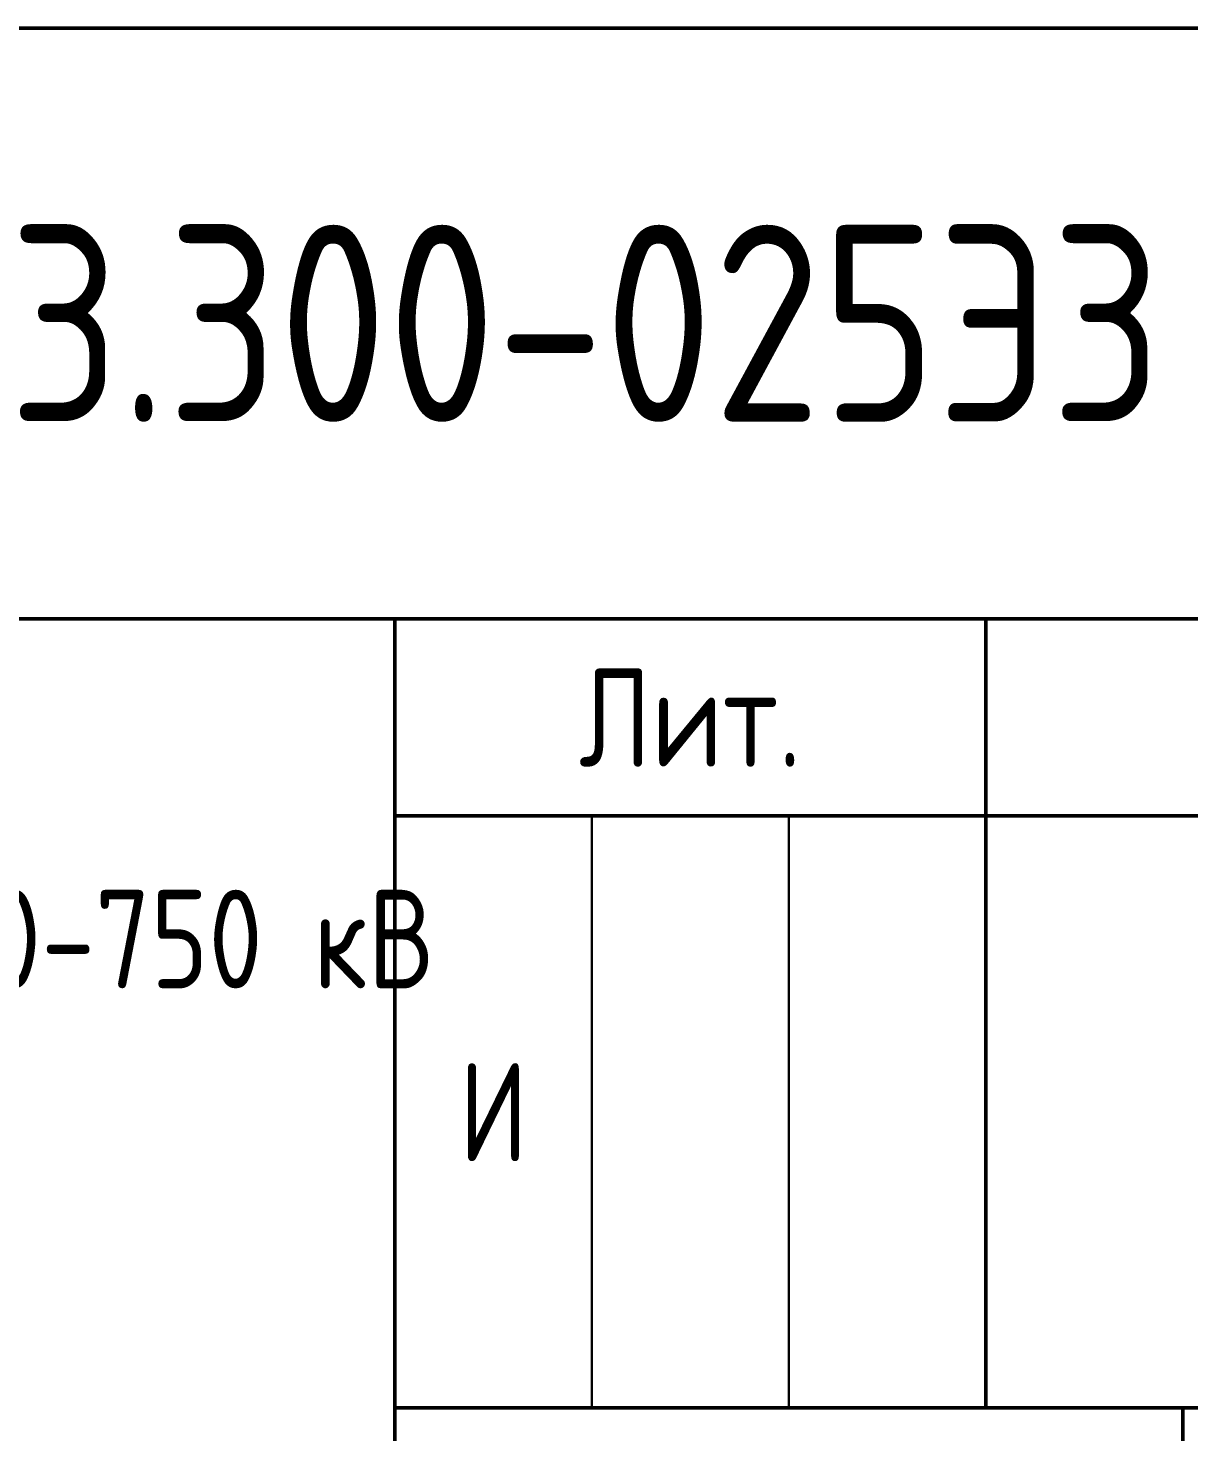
# Model space of a CAD drawing. Header units: millimetres. Extents: x -1036 to 3772, y -90 to 586.
# Drawn here: x 355.69 to 385.15, y 24.36 to 60 of the extents above; entities that cross this region are included whole.
import ezdxf

# ---------------------------------------------------------------- set-up
doc = ezdxf.new("R2010")
doc.units = ezdxf.units.MM
doc.styles.add('Gost_type_A', font='GOST_0.TTF')

# ---------------------------------------------------------------- blocks, each defined once
blk = doc.blocks.new('Штамп большой нижний')
at = {"lineweight": 50}
for points in [[(-120, 55), (0, 55), (0, 40), (-120, 40)], [(-120, 40), (-50, 40), (-50, 15), (-120, 15)], [(-50, 40), (-35, 40), (-35, 35), (-50, 35)], [(-35, 40), (-18, 40), (-18, 35), (-35, 35)], [(-35, 19.974), (-50, 19.974), (-50, 35), (-35, 35)], [(-35, 35), (-18, 35), (-18, 19.974), (-35, 19.974)], [(-50, 19.974), (-30, 19.974), (-30, 15), (-50, 15)], [(-30, 19.974), (0, 19.974), (0, 15), (-30, 15)]]:
    blk.add_lwpolyline(points, close=True, dxfattribs=at)
for points in [[(-50, 35), (-45, 35), (-45, 19.974), (-50, 19.974)], [(-45, 35), (-40, 35), (-40, 19.974), (-45, 19.974)], [(-40, 35), (-35, 35), (-35, 19.974), (-40, 19.974)]]:
    blk.add_lwpolyline(points, close=True)
at = {"insert": (-42.5, 37.5), "char_height": 2.5, "width": 15, "attachment_point": 5, "style": 'Gost_type_A'}
blk.add_mtext('Лит.', dxfattribs=at)

msp = doc.modelspace()

# ---------------------------------------------------------------- block references
msp.add_blockref('Штамп большой нижний', (415, 5))

# ---------------------------------------------------------------- texts
at = {"attachment_point": 5, "style": 'Gost_type_A'}
for s, insert, char_height, width in [('ЮТКБ.656463.300-025Э3', (355, 52.5), 5, 120), ('И', (367.5, 32.487), 2.5, 5)]:
    msp.add_mtext(s, dxfattribs=dict(at, insert=insert, char_height=char_height, width=width))
at = {"insert": (330, 35), "char_height": 2.5, "width": 68, "attachment_point": 5, "line_spacing_factor": 0.9, "style": 'Gost_type_A'}
msp.add_mtext('Шкаф резервных защит автотрансформатора 220-750 кВ\\PШЭТ 410.01-0-ЮИРЗ', dxfattribs=at)

doc.saveas('drawing.dxf')
